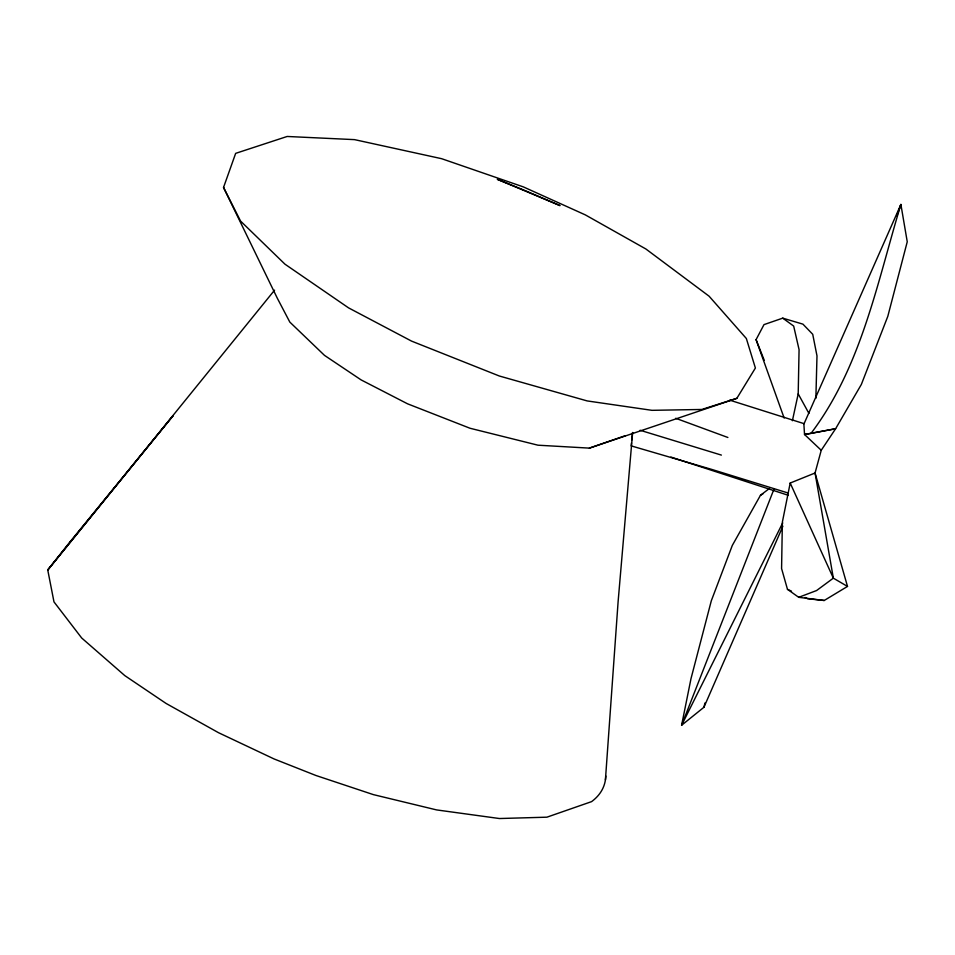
<?xml version="1.0" encoding="UTF-8"?>
<svg xmlns="http://www.w3.org/2000/svg" width="955" height="955" viewBox="0 0 955 955"><rect width="100%" height="100%" fill="white"/><g stroke="black" fill="none" stroke-linecap="round" stroke-linejoin="round"><path stroke-width="1.43" d="M792.399 420.725L798.201 393.878L799.072 349.649L793.677 326.073L782.742 318.146L764 324.616L756.074 339.646L784.139 418.039M815.868 398.319L816.991 355.869L812.729 334.298L802.94 324.151L782.742 318.146M605.422 779.877L618.112 601.638L632.628 432.555M631.482 442.917L631.171 445.878L711.964 469.478L787.815 492.923M631.792 439.957L632.556 432.543M847.503 586.418L833.345 578.157L815.057 473L790.191 483.039L782.36 522.134L781.584 568.547L787.469 589.307L798.714 597.317L824.213 600.48L847.503 586.418L815.057 473L821.24 450.283L835.613 428.735L861.35 384.447L887.804 316.356L907.25 241.782L900.887 204.442L803.883 424.115L804.528 434.489L821.24 450.283M769.503 488.411L760.466 495.287L732.306 545.436L711.32 600.755L690.99 678.671L681.607 725.263L703.942 707.261L704.957 702.976M896.924 215.687L900.887 204.442C877.12 282.799 861.505 366.529 811.034 433.379L804.528 434.489L835.613 428.735L811.034 433.379M223.53 187.466L235.658 153.361L287.169 136.47L354.532 139.633L441.604 158.685L523.34 186.894L585.355 214.899L645.89 248.992L709.088 296.193L746.344 338.5L755.393 368.033L736.854 398.319L589.378 448.122L537.987 445.197L469.991 428.246L407.546 403.81L361.086 379.887L324.485 355.367L289.819 322.086L277.404 298.402L223.53 187.466L240.565 221.071L284.984 264.189L348.575 307.88L411.569 341.114L499.334 376.007L587.158 400.921L651.967 410.328L701.794 409.468L736.854 398.319M774.111 488.781L681.607 725.263L782.706 522.898M703.942 707.261L782.885 526.193M274.574 290.153L47.75 570.004L53.981 601.889L81.7 638.012L124.819 675.627L166.075 703.441L218.468 732.676L274.073 758.95L315.878 775.472L373.333 794.608L436.59 809.912L499.429 818.53L546.917 817.182L591.563 801.639A287.109 93.471 22.1 0 0 605.792 775.985M760.466 495.287L762.997 493.819M798.714 597.317L816.597 590.536L833.345 578.157L790.191 483.039M589.378 448.122L625.215 435.731M824.213 600.48L807.667 598.737L804.981 597.484M640.137 430.275L721.383 455.093M729.692 400.145L804.134 423.686M670.899 457.063L788.353 495.323M675.698 418.278L727.889 437.486M787.469 589.307L791.516 591.193M798.201 393.878L808.921 413.384M756.074 339.646L764.263 360.333M70.002 541.867L47.75 570.004L173.106 415.688L70.002 541.867M522.994 189.723L497.292 179.313L560.048 205.612L522.994 189.723"/></g></svg>
